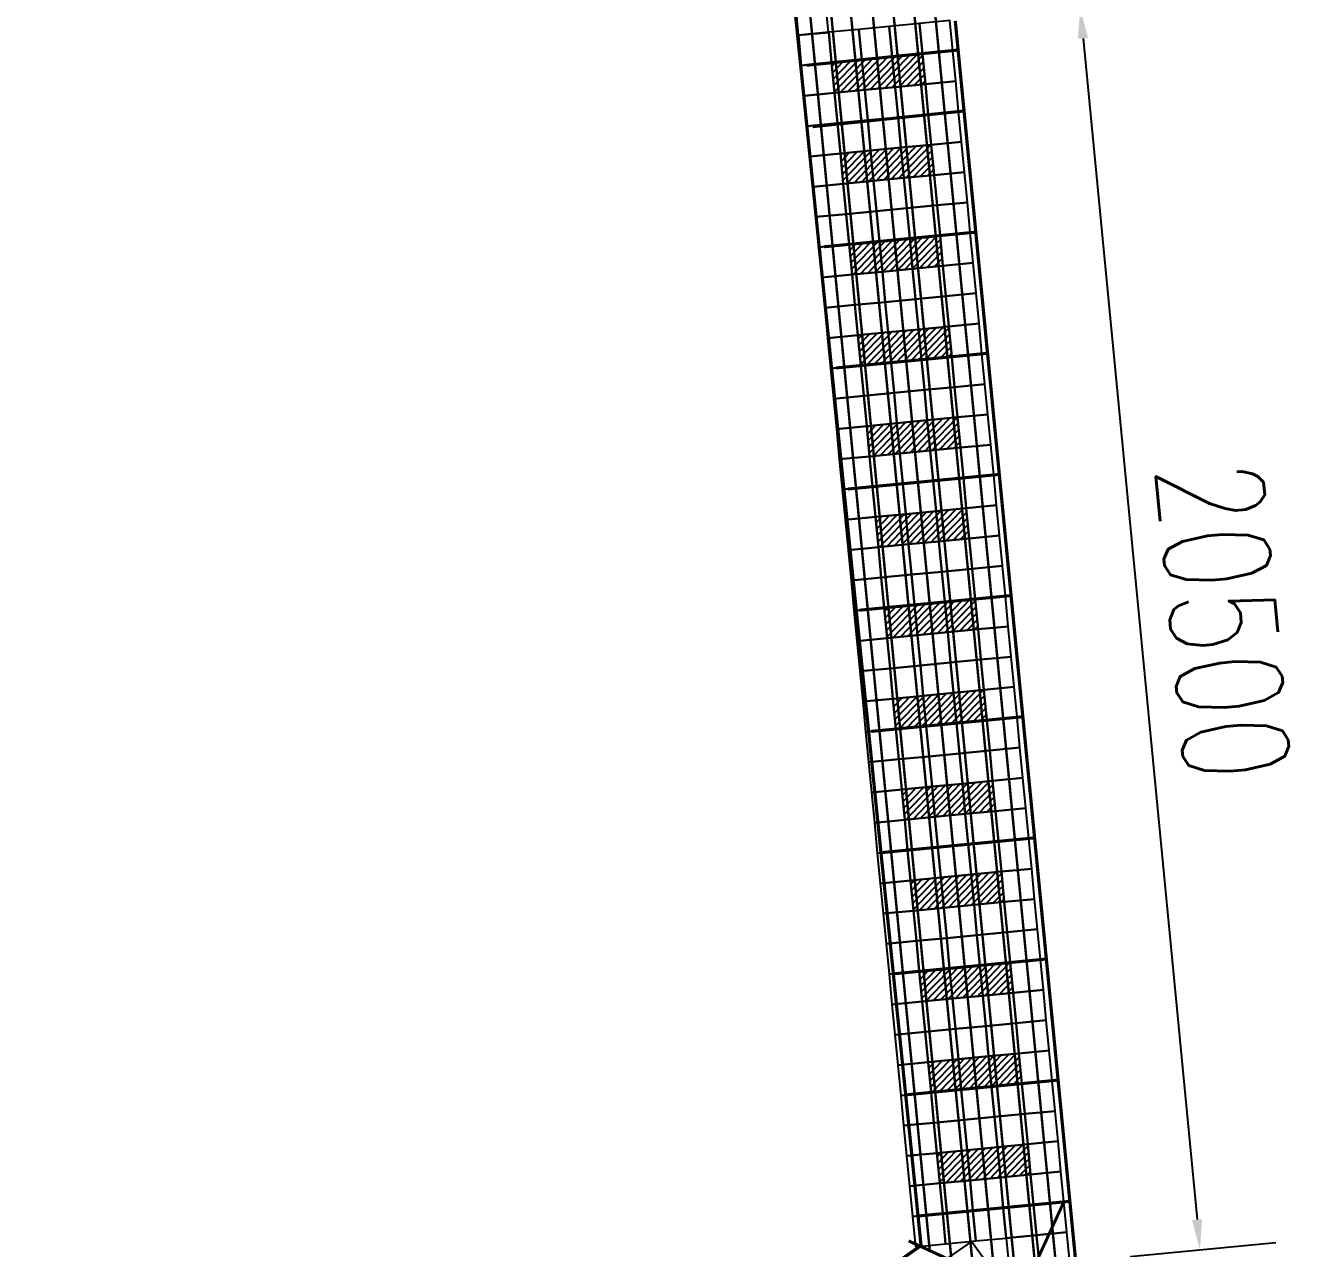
# Model space of a CAD drawing. Extents: x 833816 to 4746262, y -3629782 to -1973088.
# Drawn here: x 2148054 to 2169194, y -2303127 to -2283039 of the extents above; entities that cross this region are included whole.
import ezdxf

# ---------------------------------------------------------------- set-up
doc = ezdxf.new("R2010")
doc.units = 0
doc.header["$LTSCALE"] = 1000
doc.header["$MEASUREMENT"] = 0
doc.header["$PDMODE"] = 32
doc.layers.add('W-FLOAT_BOWL浮筒', color=253, linetype='Continuous')
doc.layers.add('W-STEEL_FRAME钢架', color=3, linetype='Continuous')
doc.styles.add('STANDARD_T3', font='simplex.shx', dxfattribs={"width": 0.7, "bigfont": 'gbcbig.shx'})
doc.dimstyles.new('W&&500', dxfattribs={"dimtxt": 1750, "dimasz": 500, "dimexe": 1250, "dimexo": 1500, "dimgap": 500, "dimtad": 1, "dimdec": 0, "dimzin": 0, "dimdsep": 46, "dimtxsty": 'STANDARD_T3', "dimcen": 0.09, "dimclrd": 1, "dimclre": 1, "dimclrt": 7, "dimazin": 2, "dimtfac": 1, "dimtdec": 0, "dimtix": 1, "dimtmove": 2, "dimatfit": 3, "dimfxl": 100, "dimtolj": 1, "dimtzin": 0, "dimarcsym": 0})

# ---------------------------------------------------------------- blocks, each defined once
blk = doc.blocks.new('浮筒')
at = {"layer": 'W-FLOAT_BOWL浮筒'}
blk.add_lwpolyline([(-230.422514301099, -268.1519436870731), (268.1519436870876, -230.4225143010844), (230.422514301099, 268.1519436870876), (-268.1519436870876, 230.422514301099)], close=True, dxfattribs=at)
blk = doc.blocks.new('空格子')
at = {"layer": 'W-FLOAT_BOWL浮筒'}
h = blk.add_hatch(dxfattribs=at)
h.set_pattern_fill('ANSI31', color=256, scale=50)
h.set_pattern_definition([(45, (0, 0), (-56.12660075668221, 56.12660075668221), [])])
h.paths.add_polyline_path([(218.5956631333102, 262.5550514239585), (-279.9787948548328, 224.8256220379262), (-242.2493654687423, -273.7488359502167), (256.3250925194006, -236.0194065642427)])
blk.add_lwpolyline([(-242.2493654687423, -273.7488359502167), (256.3250925194006, -236.0194065642427), (218.5956631333102, 262.5550514239585), (-279.9787948548328, 224.8256220379262)], close=True, dxfattribs=at)
blk = doc.blocks.new('*D380')
at = {"color": 1, "lineweight": -2, "transparency": 16777216}
for p, q in [((2164233.620539593, -2282859.394045922), (2166622.94795256, -2282628.756446857)), ((2165426.77196392, -2283246.545249118), (2167300.364331311, -2302656.327618863)), ((2166203.294566849, -2303264.549870524), (2168592.621979817, -2303033.912271459))]:
    blk.add_line(p, q, dxfattribs=at)
at = {"color": 1, "transparency": 16777216}
for points in [[(2165509.719751825, -2283238.53844413), (2165343.824176015, -2283254.552054107), (2165378.731133987, -2282748.858521689)], [(2167383.312119215, -2302648.320813874), (2167217.416543406, -2302664.334423851), (2167348.405161244, -2303154.014346292)]]:
    blk.add_solid(points, dxfattribs=at)
at = {"layer": 'Defpoints', "color": 0, "transparency": 16777216}
for p in [(2162740.560357305, -2283003.516535721), (2167348.405161244, -2303154.014346292), (2164710.234384561, -2303408.672360323)]:
    blk.add_point(p, dxfattribs=at)
at = {"color": 7, "transparency": 16777216, "insert": (2167732.206648046, -2292819.324151675), "char_height": 1750, "attachment_point": 5, "rotation": 275.51357916541923, "style": 'STANDARD_T3'}
blk.add_mtext('\\A1;20500', dxfattribs=at)
blk = doc.blocks.new('*U429')
at = {"layer": 'W-STEEL_FRAME钢架', "color": 5, "const_width": 39.99999999999999}
blk.add_lwpolyline([(1.043081283569336e-07, -10250), (-1.043081283569336e-07, 10250)], dxfattribs=at)

msp = doc.modelspace()

# ---------------------------------------------------------------- linework, layer by layer
at = {"color": 1, "const_width": 50}
for points in [[(2160886.568023009, -2283688.935581933), (2160886.568023009, -2283688.935581933), (2163358.043392324, -2283439.81297287)], [(2165111.839451908, -2302365.258075554), (2164424.414789537, -2303863.479761213)], [(2162561.686492417, -2303006.852300383), (2165400.139610227, -2304311.168719295)]]:
    msp.add_lwpolyline(points, dxfattribs=at)
at = {"color": 2, "const_width": 49.99999999999999}
for points in [[(2160982.590193504, -2284698.348203762), (2163481.906919678, -2284438.927722116)], [(2161175.440335327, -2286670.797233358), (2163674.070239424, -2286429.674631832)], [(2161368.380301988, -2288662.404815952), (2163866.23355917, -2288420.421541548)], [(2161561.146977999, -2290652.223619489), (2164058.396878916, -2290411.168451264)], [(2161561.146977999, -2290652.223619489), (2164058.396878916, -2290411.168451264)], [(2161753.310297745, -2292642.970529205), (2164250.560198662, -2292401.91536098)], [(2161946.930727458, -2294634.445934349), (2164442.723518408, -2294392.662270696)], [(2162137.636937237, -2296624.464348637), (2164630.761699124, -2296383.909708729)], [(2162332.631011105, -2298615.806679947), (2164827.0501579, -2298374.156090128)], [(2162521.963576729, -2300605.958168069), (2165017.028850691, -2300363.800317225)], [(2162718.331294752, -2302597.167425544), (2165211.376797392, -2302355.649909561)]]:
    msp.add_lwpolyline(points, dxfattribs=at)
at = {"layer": 'W-STEEL_FRAME钢架', "color": 3, "const_width": 53}
for points in [[(2162765.24138012, -2303081.393080474), (2160660.264539025, -2282444.899115663)], [(2163327.884156135, -2282959.754751922), (2165400.147213501, -2304311.247486643)], [(2148080.801414154, -2313411.279683351), (2162765.24138012, -2303081.393080474)]]:
    msp.add_lwpolyline(points, dxfattribs=at)
at = {"layer": 'W-STEEL_FRAME钢架', "color": 5, "const_width": 39.99999999999999}
for points in [[(2162908.66032355, -2303170.560638592), (2160908.998923492, -2282494.844752243)], [(2163624.918160211, -2303513.436038246), (2161588.515054289, -2282596.979771588)], [(2163980.575294995, -2303659.266897637), (2161953.058464119, -2282654.879175457)], [(2164337.968557651, -2303823.083453811), (2162299.667659572, -2282706.976447583)], [(2164695.403394693, -2303987.330706556), (2162646.276855025, -2282759.07371971)], [(2165054.049811148, -2304150.725664086), (2162995.252716664, -2282822.285004406)], [(2163265.773272004, -2303331.47323457), (2161316.817162247, -2283140.947977547)]]:
    msp.add_lwpolyline(points, dxfattribs=at)

# ---------------------------------------------------------------- block references
at = {"rotation": 1.185991476466201}
for p in [(2161580.113256826, -2283864.30821653), (2162077.799984254, -2283816.267386596), (2162575.486711685, -2283768.226556663), (2161724.235746626, -2285357.368398819), (2162221.922474055, -2285309.327568886), (2162719.609201483, -2285261.286738952), (2161868.358236425, -2286850.428581108), (2162366.044963853, -2286802.387751174), (2162863.731691283, -2286754.346921241), (2162012.480726224, -2288343.488763397), (2162510.167453653, -2288295.447933463), (2163007.854181082, -2288247.40710353), (2162156.603216024, -2289836.548945685), (2162654.289943453, -2289788.508115752), (2163151.976670883, -2289740.467285819), (2162300.725705824, -2291329.609127975), (2162798.412433253, -2291281.56829804), (2163296.099160681, -2291233.527468108), (2162942.534923051, -2292774.62848033), (2163440.221650481, -2292726.587650397), (2162444.848195624, -2292822.669310264), (2163086.657412852, -2294267.688662619), (2163584.344140281, -2294219.647832686), (2162588.970685422, -2294315.729492553), (2163230.779902652, -2295760.748844908), (2163728.466630081, -2295712.708014975), (2162733.093175223, -2295808.789674841), (2163374.902392451, -2297253.809027197), (2163872.58911988, -2297205.768197264), (2162877.215665023, -2297301.849857131), (2164016.711609681, -2298698.828379552), (2163021.338154822, -2298794.910039419), (2163519.024882251, -2298746.869209486), (2164160.834099478, -2300191.88856184), (2163165.46064462, -2300287.970221706), (2163663.147372048, -2300239.929391772), (2164304.956589278, -2301684.948744128), (2163309.58313442, -2301781.030403995), (2163807.269861849, -2301732.989574061)]:
    msp.add_blockref('空格子', p, dxfattribs=at)
at = {"layer": 'W-FLOAT_BOWL浮筒'}
for p, rotation in [((2160973.164420773, -2282922.958164), 1.185991476615923), ((2162515.737408557, -2283276.380314402), 1.185991476615923), ((2163013.424135987, -2283228.339484468), 1.185991476615923), ((2161022.677226268, -2283420.502804202), 1.185991476615923), ((2161520.363953697, -2283372.461974268), 1.185991476615923), ((2162018.050681127, -2283324.421144335), 1.185991476615923), ((2163061.464965919, -2283726.026211898), 1.185991476615923), ((2161070.718056201, -2283918.189531631), 1.185991476615923), ((2161616.445613563, -2284367.835429126), 1.185991476615923), ((2162114.132340993, -2284319.794599194), 1.185991476615923), ((2162611.819068423, -2284271.75376926), 1.185991476615923), ((2163109.505795852, -2284223.712939328), 1.185991476615923), ((2161118.758886134, -2284415.87625906), 1.185991476615923), ((2162659.859898357, -2284769.440496691), 1.185991476615923), ((2163157.546625785, -2284721.399666758), 1.185991476615923), ((2161166.799716068, -2284913.56298649), 1.185991476615923), ((2161664.486443496, -2284865.522156557), 1.185991476615923), ((2162162.173170927, -2284817.481326624), 1.185991476615923), ((2161214.840546001, -2285411.24971392), 1.185991476615923), ((2163205.587455719, -2285219.086394187), 1.185991476615923), ((2162258.254830793, -2285812.854781483), 1.185991476615923), ((2162755.941558221, -2285764.813951549), 1.185991476615923), ((2163253.628285651, -2285716.773121615), 1.185991476615923), ((2161262.881375934, -2285908.936441347), 1.185991476615923), ((2161760.568103363, -2285860.895611415), 1.185991476615923), ((2162803.982388156, -2286262.50067898), 1.185991476615923), ((2163301.669115583, -2286214.459849044), 1.185991476615923), ((2161310.922205866, -2286406.623168778), 1.185991476615923), ((2161808.608933296, -2286358.582338846), 1.185991476615923), ((2162306.295660727, -2286310.541508913), 1.185991476615923), ((2161358.9630358, -2286904.309896209), 1.185991476615923), ((2163349.709945516, -2286712.146576475), 1.185991476615923), ((2162402.377320592, -2287305.914963772), 1.185991476615923), ((2162900.064048021, -2287257.874133839), 1.185991476615923), ((2163397.75077545, -2287209.833303903), 1.185991476615923), ((2161407.003865732, -2287401.996623635), 1.185991476615923), ((2161904.690593162, -2287353.955793705), 1.185991476615923), ((2163445.791605383, -2287707.520031333), 1.185991476615923), ((2161455.044695666, -2287899.683351065), 1.185991476615923), ((2161952.731423096, -2287851.642521135), 1.185991476615923), ((2162450.418150526, -2287803.601691203), 1.185991476615923), ((2162948.104877955, -2287755.560861269), 1.185991476615923), ((2163493.832435316, -2288205.206758763), 1.185991476615923), ((2161503.085525598, -2288397.370078494), 1.185991476615923), ((2162546.499810391, -2288798.975146061), 1.185991476615923), ((2163044.186537822, -2288750.934316127), 1.185991476615923), ((2163541.873265249, -2288702.893486191), 1.185991476615923), ((2161551.126355532, -2288895.056805924), 1.185991476615923), ((2162048.813082961, -2288847.015975993), 1.185991476615923), ((2163589.914095183, -2289200.580213623), 1.185991476615923), ((2161599.167185465, -2289392.743533354), 1.185991476615923), ((2162096.853912896, -2289344.702703424), 1.185991476615923), ((2162594.540640326, -2289296.661873491), 1.185991476615923), ((2163092.227367755, -2289248.621043558), 1.185991476615923), ((2163637.954925114, -2289698.266941051), 1.185991476615923), ((2161647.208015398, -2289890.430260782), 1.185991476615923), ((2163188.309027621, -2290243.994498416), 1.185991476615923), ((2163685.995755046, -2290195.95366848), 1.185991476615923), ((2161695.24884533, -2290388.116988211), 1.185991476615923), ((2162192.935572761, -2290340.076158282), 1.185991476615923), ((2162690.622300191, -2290292.03532835), 1.185991476615923), ((2163734.036584981, -2290693.640395909), 1.185991476615923), ((2161743.289675263, -2290885.803715643), 1.185991476615923), ((2162240.976402695, -2290837.762885713), 1.185991476615923), ((2162738.663130125, -2290789.72205578), 1.185991476615923), ((2163236.349857555, -2290741.681225847), 1.185991476615923), ((2163782.077414914, -2291191.327123339), 1.185991476615923), ((2161791.330505196, -2291383.49044307), 1.185991476615923), ((2163332.43151742, -2291737.054680705), 1.185991476615923), ((2163830.118244847, -2291689.013850768), 1.185991476615923), ((2161839.371335128, -2291881.177170499), 1.185991476615923), ((2162337.058062561, -2291833.136340572), 1.185991476615923), ((2162834.744789991, -2291785.095510638), 1.185991476615923), ((2163878.15907478, -2292186.700578198), 1.185991476615923), ((2161887.412165063, -2292378.863897929), 1.185991476615923), ((2162385.098892495, -2292330.823068003), 1.185991476615923), ((2162882.785619925, -2292282.782238069), 1.185991476615923), ((2163380.472347355, -2292234.741408136), 1.185991476615923), ((2163926.199904713, -2292684.387305627), 1.185991476615923), ((2161935.452994995, -2292876.550625359), 1.185991476615923), ((2163476.55400722, -2293230.114862994), 1.185991476615923), ((2163974.240734646, -2293182.074033055), 1.185991476615923), ((2161983.493824928, -2293374.23735279), 1.185991476615923), ((2162481.18055236, -2293326.19652286), 1.185991476615923), ((2162978.86727979, -2293278.155692927), 1.185991476615923), ((2162031.534654861, -2293871.924080217), 1.185991476615923), ((2162529.221382295, -2293823.883250291), 1.185991476615923), ((2163026.908109725, -2293775.842420358), 1.185991476615923), ((2163524.594837154, -2293727.801590425), 1.185991476615923), ((2164022.281564578, -2293679.760760486), 1.185991476615923), ((2164070.322394512, -2294177.447487914), 1.185991476615923), ((2162079.575484794, -2294369.610807647), 1.185991476615923), ((2163620.67649702, -2294723.175045283), 1.185991476615923), ((2164118.363224445, -2294675.134215343), 1.185991476615923), ((2162127.616314728, -2294867.297535077), 1.185991476615923), ((2162625.30304216, -2294819.256705149), 1.185991476615923), ((2163122.98976959, -2294771.215875216), 1.185991476615923), ((2162673.343872094, -2295316.94343258), 1.185991476615923), ((2163171.030599524, -2295268.902602646), 1.185991476615923), ((2163668.717326953, -2295220.861772714), 1.185991476615923), ((2164166.404054378, -2295172.820942773), 1.185991476615923), ((2162175.65714466, -2295364.984262506), 1.185991476615923), ((2164214.444884311, -2295670.507670204), 1.185991476615923), ((2162223.697974593, -2295862.670989934), 1.185991476615923), ((2164262.485714244, -2296168.194397633), 1.185991476615923), ((2162271.738804526, -2296360.357717365), 1.185991476615923), ((2162769.42553196, -2296312.316887438), 1.185991476615923), ((2163267.11225939, -2296264.276057505), 1.185991476615923), ((2163764.79898682, -2296216.235227571), 1.185991476615923), ((2162817.466361893, -2296810.003614869), 1.185991476615923), ((2163315.153089324, -2296761.962784936), 1.185991476615923), ((2163812.839816753, -2296713.921955003), 1.185991476615923), ((2164310.526544176, -2296665.881125061), 1.185991476615923), ((2162319.77963446, -2296858.044444794), 1.185991476615923), ((2164358.567374109, -2297163.567852491), 1.185991476615923), ((2162367.820464392, -2297355.731172223), 1.185991476615923), ((2164406.608204043, -2297661.254579922), 1.185991476615923), ((2162415.861294327, -2297853.417899652), 1.185991476615923), ((2162913.548021759, -2297805.377069727), 1.185991476615923), ((2163411.23474919, -2297757.336239794), 1.185991476615923), ((2163908.921476619, -2297709.295409861), 1.185991476615923), ((2162961.588851693, -2298303.063797158), 1.185991476615923), ((2163459.275579124, -2298255.022967224), 1.185991476615923), ((2163956.962306553, -2298206.982137291), 1.185991476615923), ((2164454.649033976, -2298158.94130735), 1.185991476615923), ((2162463.902124259, -2298351.104627083), 1.185991476615923), ((2164502.68986391, -2298656.628034778), 1.185991476615923), ((2162511.942954193, -2298848.791354511), 1.185991476615923), ((2164550.730693842, -2299154.314762209), 1.185991476615923), ((2162559.983784125, -2299346.478081941), 1.185991476615923), ((2163057.67051156, -2299298.437252015), 1.185991476615923), ((2163555.357238988, -2299250.396422083), 1.185991476615923), ((2164053.043966418, -2299202.355592149), 1.185991476615923), ((2163105.711341491, -2299796.123979444), 1.185991476615923), ((2163603.398068921, -2299748.083149511), 1.185991476615923), ((2164101.08479635, -2299700.042319579), 1.185991476615923), ((2164598.771523774, -2299652.001489639), 1.185991476615923), ((2162608.024614058, -2299844.16480937), 1.185991476615923), ((2164646.812353709, -2300149.688217066), 1.185991476615923), ((2162656.065443991, -2300341.8515368), 1.185991476615923), ((2162704.106273924, -2300839.538264228), 1.185991476615923), ((2163201.793001357, -2300791.497434303), 1.185991476615923), ((2163699.479728787, -2300743.456604369), 1.185991476615923), ((2164197.166456217, -2300695.415774436), 1.185991476615923), ((2164694.853183641, -2300647.374944496), 1.185991476615923), ((2163747.520558722, -2301241.1433318), 1.185991476615923), ((2164245.207286151, -2301193.102501867), 1.185991476615923), ((2164742.894013572, -2301145.061671926), 1.185991476615923), ((2162752.147103857, -2301337.224991658), 1.185991476615923), ((2163249.833831292, -2301289.184161732), 1.185991476615923), ((2164790.934843507, -2301642.748399356), 1.185991476615923), ((2162800.187933791, -2301834.911719088), 1.185991476615923), ((2162848.228763722, -2302332.598446517), 1.185991476615923), ((2163345.915491157, -2302284.557616591), 1.185991476615923), ((2163843.602218588, -2302236.516786659), 1.185991476615923), ((2164341.288946017, -2302188.475956725), 1.185991476615923), ((2164838.97567344, -2302140.435126784), 1.185991476615923), ((2163891.643048516, -2302734.20351408), 1.185991476615923), ((2164389.329775943, -2302686.162684148), 1.185991476615923), ((2164887.016503372, -2302638.121854214), 1.185991476615923), ((2162896.269593656, -2302830.285173946), 1.185991476615923), ((2163393.956321085, -2302782.244344013), 1.185991476615923), ((2164935.057333306, -2303135.808581643), 1.185991476615923), ((2163534.275694801, -2303361.922254961), 30.79718851728389), ((2164437.370605878, -2303183.849411576), 1.185991476615923)]:
    msp.add_blockref('浮筒', p, dxfattribs=dict(at, rotation=rotation))
at = {"layer": 'W-STEEL_FRAME钢架', "color": 0, "linetype": 'ByBlock', "lineweight": -2, "transparency": 16777216, "rotation": 5.513579153740334}
for p in [(2162245.111770152, -2292753.728408436), (2162995.738283343, -2293456.688985144), (2163353.131545998, -2293620.505541319), (2163710.566383041, -2293784.752794064)]:
    msp.add_blockref('*U429', p, dxfattribs=at)

# ---------------------------------------------------------------- dimensions: what is measured, and where the dimension line sits
dim = msp.add_aligned_dim(p1=(2162740.560357305, -2283003.516535721), p2=(2164710.234384562, -2303408.672360324), distance=2650.433125179642, dimstyle='W&&500')
dim.commit()
dim.dimension.update_dxf_attribs({"geometry": '*D380', "text_midpoint": (2167732.206648046, -2292819.324151675)})

doc.saveas('drawing.dxf')
